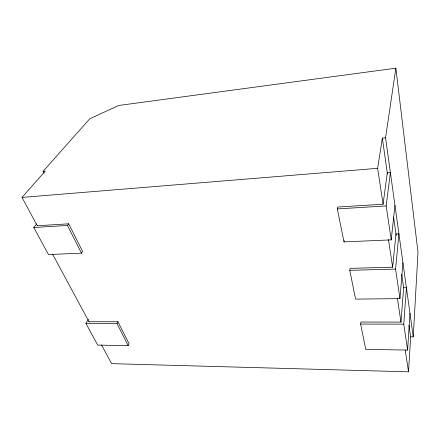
<?xml version="1.0" encoding="UTF-8"?>
<svg xmlns="http://www.w3.org/2000/svg" width="440" height="440" viewBox="0 0 440 440"><rect width="100%" height="100%" fill="white"/><g stroke="black" fill="none" stroke-linecap="round" stroke-linejoin="round"><path stroke-width="0.66" d="M408.986 325.276L410.636 336.848L413.248 336.87L418 252.23L395.874 68.173L118.729 105.463L89.788 118.778L43.109 171.32L44.033 173.156M101.492 344.911L111.59 363.649L408.524 371.827L410.636 336.848M407.605 350.064L403.755 324.148L406.411 287.7L403.645 287.743L400.978 322.08L360.921 322.036L360.63 324.055L365.761 349.393L407.605 350.064L409.959 313.214M399.955 298.617L395.566 269.093L398.915 233.811L395.984 233.943L392.639 267.173L350.108 268.373L349.762 270.336L355.586 299.118L399.955 298.617L402.925 262.653M391.221 239.877L386.172 205.931L390.39 172.53L387.272 172.777L383.086 204.232L337.75 207.053L337.332 208.923L344.003 241.901L391.221 239.877L394.961 205.392M413.248 336.87L385.561 137.797L395.874 68.173M383.091 204.27L377.636 168.316L382.338 138.116L385.561 137.797M344.003 241.901L344.256 240.62M88.396 319.325L85.943 323.439L97.73 345.103L128.178 345.593L129.074 343.827L117.97 321.756L88.996 321.723M128.178 345.593L117.018 323.505L117.97 321.756M36.779 223.806L33.776 227.519L48.488 254.573L81.472 253.16L82.621 251.477L68.701 223.806L37.279 225.764M33.776 227.519L67.474 225.451L68.701 223.806M37.312 225.825L22 197.417L45.26 171.105L43.109 171.32M22 197.417L377.636 168.316M337.332 208.923L386.172 205.931M349.762 270.336L395.566 269.093M85.943 323.439L117.018 323.505M360.63 324.055L403.755 324.148M52.624 254.238L89.111 321.937M67.474 225.451L81.472 253.16M388.449 239.542L392.667 267.355M397.408 298.562L401.011 322.305M405.229 350.119L408.524 371.827M382.338 138.116L387.464 174.119M393.58 217.063L396.198 235.439M401.72 274.236L403.656 287.843"/></g></svg>
